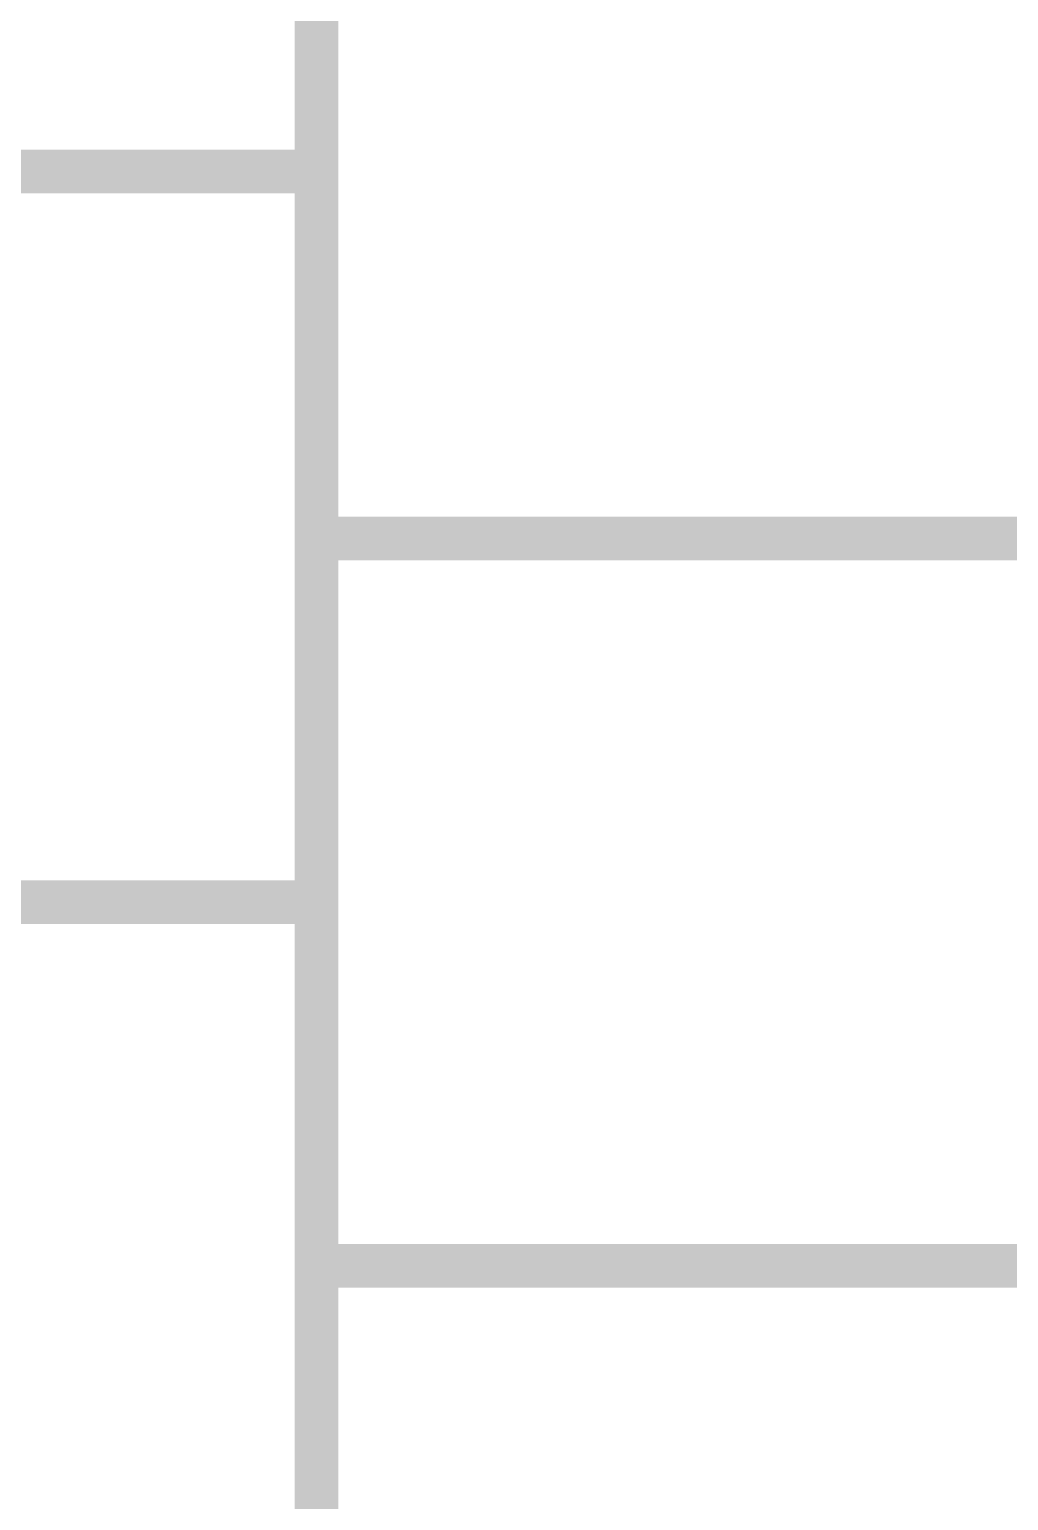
# Model space of a CAD drawing. Header units: millimetres. Extents: x 0 to 841, y 0 to 594.
# Drawn here: x 513.03 to 519.75, y 183.39 to 193.47 of the extents above; entities that cross this region are included whole.
import ezdxf

# ---------------------------------------------------------------- set-up
doc = ezdxf.new("R2010")
doc.units = ezdxf.units.MM
doc.layers.add('Sheet', color=255, linetype='Continuous')

msp = doc.modelspace()

# ---------------------------------------------------------------- linework, layer by layer
at = {"layer": 'Sheet', "const_width": 0.3}
msp.add_lwpolyline([(515.002, 239.999), (535.012, 239.999), (535.012, 114.991), (515.002, 114.991), (515.002, 239.999)], close=True, dxfattribs=at)
for points in [[(515.002, 192.498), (512.51, 192.498)], [(515.002, 189.982), (535.012, 189.982)], [(515.002, 187.489), (512.51, 187.489)], [(515.002, 184.996), (535.012, 184.996)]]:
    msp.add_lwpolyline(points, dxfattribs=at)

doc.saveas('drawing.dxf')
